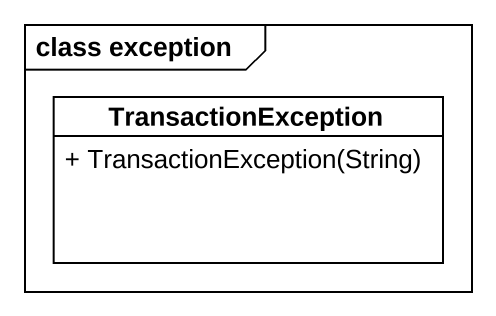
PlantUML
@startuml
mainframe class exception
hide circle
hide empty members
skinparam classAttributeIconSize 0
class TransactionException {
  + TransactionException(String)
}
@enduml
